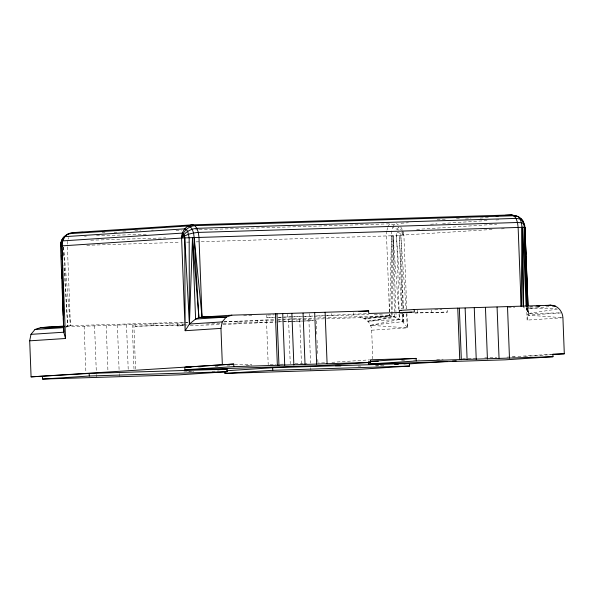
<?xml version="1.0" encoding="UTF-8"?>
<svg xmlns="http://www.w3.org/2000/svg" width="594" height="594" viewBox="0 0 594 594"><rect width="100%" height="100%" fill="white"/><g stroke="black" fill="none" stroke-linecap="round" stroke-linejoin="round"><path stroke-width="0.45" stroke-dasharray="2.97 2.23" d="M316.246 319.045L359.771 317.686C366.453 317.745 371.332 323.834 371.666 330.205L407.462 327.873C403.868 322.342 398.626 317.226 391.943 315.919L393.005 235.729L398.656 309.34M398.648 230.012L392.641 227.279L391.594 231.214L389.597 315.748L364.167 318.533L394.453 316.565L393.005 235.729L395.946 311.687M67.456 244.223L67.634 240.926M386.798 231.007L386.531 235.959L389.597 315.748L391.943 315.919L391.349 235.796L493.183 229.403M399.057 309.326L396.525 232.091L400.853 233.494L403.905 235.217L406.756 309.34M403.356 308.427L400.853 233.494M562.919 317.76L527.116 320.092L528.326 313.506L528.073 307.016L528.326 313.506L560.951 312.875M68.087 239.219L68.54 237.518M387.021 230.153L387.704 227.599M387.934 226.745L389.761 223.827L394.334 224.584L396.413 223.544L398.314 224.881M393.065 226.611L394.334 224.584M397.334 229.076L398.626 227.019L401.425 230.13M65.6 327.517L67.701 326.188L70.434 325.668L169.877 322.713L182.855 322.468L182.952 325.044L135.269 326.232L135.172 323.656M406.897 313.053L407.462 327.873L370.604 325.304L399.435 319.461L399.227 313.936M399.005 313.944L399.435 319.461L367.976 321.206L394.453 316.565M557.41 309.043L528.326 313.506L526.165 308.783L523.314 307.373M367.976 321.206L396.161 317.241L395.983 312.615M370.604 325.304L402.702 321.681L402.368 313.335M65.882 326.366L67.701 326.188L63.461 245.983L70.434 325.668L65.912 325.965M364.167 318.533L391.943 315.919M549.019 306.675L526.165 308.783L556.474 308.761M529.781 306.875L532.551 306.66M560.944 312.919L528.021 315.147L527.65 307.759M437.11 219.765L447.237 219.104M456.437 218.51L460.12 218.265M401.017 223.247L408.375 222.765M465.436 219.052L470.96 218.696M480.167 218.095L488.446 217.553M430.591 224.242L437.036 223.827M442.552 223.463L487.652 220.53M495.938 219.988L499.613 219.75M416.654 229.418L496.725 224.205M501.462 228.868L504.224 228.69M66.535 326.804L185.283 322.846M186.16 322.787L187.919 322.676M223.864 321.881L274.495 319.498M177.391 323.359L177.487 325.928L184.504 325.475M316.632 315.934L367.864 313.543M223.084 324.517L276.403 322M359.771 317.686L389.597 315.748L315.681 318.042M183.865 371.963L193.978 371.302M324.547 362.808L318.102 363.068M331.905 362.325L369.602 359.875M375.393 365.696L380.917 365.34M506.927 357.143L517.04 356.482M517.961 356.422L551.982 354.21M375.816 366.06L385.061 365.459M512.563 357.157L515.332 356.979M524.569 356.378L551.366 354.633M65.897 326.277L67.701 326.188L63.877 265.347M223.908 321.911L274.324 320.233M529.737 307.113L536.159 306.86M276.93 320.114L313.825 318.956M283.991 317.107L313.06 316.067M278.103 319.357L292.404 318.837M293.302 318.807L313.892 318.109M277.309 321.963L281.779 321.8M282.67 321.77L290.718 321.48M291.609 321.443L313.988 320.678M391.349 235.796L200.579 241.736M267.671 315.065L273.983 314.857M266.773 315.095L266.869 317.664L274.977 317.396M278.586 317.278L283.093 317.137M122.802 231.066L127.428 230.925M134.831 230.695L140.384 230.524M151.485 230.175L153.334 230.116M102.049 232.774L106.675 232.625M114.078 232.395L116.855 232.313M176.062 230.472L181.608 230.301M195.485 229.863L198.262 229.781M199.19 229.752L389.761 223.827M84.496 236.174L86.345 236.115M96.518 235.803L146.473 234.251M90.756 240.206L165.696 237.875M86.791 245.277L180.227 242.367M186.702 242.166L189.479 242.085M195.953 241.884L199.658 241.765M243.651 315.808L251.975 315.548M508.264 307.588L514.731 307.388M266.869 317.664L274.279 317.434M277.977 317.322L281.682 317.203M282.61 317.174L290.941 316.914M291.862 316.892L302.049 316.572M302.977 316.543L313.157 316.223M314.085 316.201L324.265 315.882M325.193 315.852L368.696 314.501M374.25 314.33L382.581 314.07M400.17 313.521L402.947 313.439M414.983 313.06L447.379 312.058L447.282 309.481M135.269 326.232L187.11 324.621M206.549 324.012L222.282 323.522M223.21 323.5L275.044 321.889M278.749 321.77L292.634 321.339M293.562 321.309L303.742 320.99M304.67 320.968L315.778 320.619M177.487 325.928L183.873 325.735M190.258 325.534L220.344 324.599M215.08 366.268L218.748 366.156M226.997 365.904L229.752 365.815M246.258 365.303L251.759 365.132M270.159 364.56L275.69 364.389M280.301 364.241L283.984 364.129M295.047 363.788L303.348 363.528M304.269 363.498L307.031 363.417M401.574 360.476L406.199 360.335M413.587 360.105L419.134 359.927M436.694 359.385L443.169 359.184M462.57 358.583L467.196 358.434M468.117 358.405L475.512 358.175M484.756 357.892L496.77 357.514M187.474 372.007L193.859 371.807M212.095 371.243L218.481 371.042M434.808 309.83L441.936 309.63M415.02 312.875L447.379 312.058M184.571 322.453L188.008 322.423M184.667 325.029L187.244 325.007M234.571 364.568L251.834 364.775M358.048 366.06L360.766 366.09M561.078 317.619L528.021 315.147L527.769 307.751M401.811 232.536L403.905 235.217L403.022 231.133M400.653 226.901L402.851 230.316M401.99 230.747L403.905 235.217M396.339 235.595L401.752 308.858M402.093 313.439L402.702 321.681M400.75 235.395L406.058 308.457M406.459 314.003L407.462 327.873M63.12 253.371L63.298 256.133M403.111 308.442L399.287 235.462L402.19 308.702M403.4 313.988L403.89 323.225L403.556 313.981M526.618 307.113L527.116 320.092M431.237 309.934L431.341 312.503M417.612 310.254L417.708 312.83M371.666 330.205L372.765 358.85M353.764 312.741L353.831 314.456M331.749 313.639L331.816 315.355M316.32 320.879L316.847 334.667M317.055 340.184L317.59 353.972M317.797 359.489L317.939 363.164M309.385 313.632L309.489 316.208M308.873 319.023L310.573 363.142M310.744 367.738L310.855 370.5M299.747 319.268L301.44 363.394M296.881 318.674L296.978 321.25M288.565 319.654L290.258 363.773M287.496 314.412L287.593 316.988M266.506 320.589L268.206 364.709M257.328 320.166L257.425 322.735M237.897 320.968L237.994 323.544M169.877 322.713L169.973 325.282M153.801 323.114L153.898 325.683M133.865 324.71L135.558 368.837M132.269 324.606L133.969 368.733M126.492 324.688L128.222 369.735M117.367 324.94L119.097 369.98M119.238 373.656L119.342 376.418M106.185 325.319L107.915 370.366M94.55 325.779L96.28 370.827M96.421 374.502L96.525 377.257M84.125 326.255L85.892 372.215M67.397 246.792L70.434 325.668M527.123 307.454L527.242 311.145L527.138 307.462M370.144 361.39L368.302 361.508L370.151 361.449"/><path stroke-width="0.89" d="M521.205 306.266L522.037 227.287L521.443 222.765L520.099 218.986L518.206 216.528L511.657 214.917L192.493 224.836L72.847 232.618C65.986 233.13 60.35 239.063 60.521 245.968L63.796 332.217L65.503 338.498L29.7 340.83L31.081 376.863L89.189 373.433L227.079 369.149L227.183 371.725L179.366 374.836L42.582 379.083L42.486 376.514M65.503 338.498L61.939 245.842L61.063 242.441L62.622 240.889L182.269 233.108L183.16 233.42L184.496 236.011L184.749 237.882L189.419 324.042L195.597 319.06L198.893 317.649L192.493 237.548L189.419 324.042L185.15 330.717L220.953 328.385L222.23 321.903L226.225 317.062L231.86 315.162L368.644 310.914L368.74 313.483L414.337 312.065L414.241 309.496L551.024 305.242C557.707 305.294 562.585 311.39 562.919 317.76L564.3 353.794L552.286 354.573M61.056 246.013L60.521 245.968L181.593 238.053C181.415 231.705 185.848 225.282 192.493 224.836L194.817 225.661L513.988 215.748L518.206 216.528C522.237 218.637 524.524 222.906 524.97 227.309L528.036 306.088L524.799 227.294L527.108 306.541L524.443 227.257L522.958 220.901L520.099 218.986L516.03 218.406L196.866 228.326C190.592 228.853 184.459 232.328 181.593 238.053L185.15 330.717L184.749 237.882L524.443 227.257L524.97 227.309L525.905 254.121M29.7 340.83L30.977 334.348L34.972 329.507L40.607 327.606L64.1 326.076M184.749 237.882L181.593 238.053C182.818 231.63 188.187 226.21 194.817 225.661L196.866 228.326L198.322 232.417L198.968 237.31L202.034 317.107L198.893 317.649L194.149 237.481L193.555 232.959L192.211 229.18L190.318 226.715L188.172 225.95L68.525 233.732L63.343 237.437L61.761 241.32L63.796 332.217L30.977 334.348M63.402 238.484L62.043 239.501L60.625 244.067L61.939 245.842L62.622 240.889L64.932 236.642L184.578 228.853L186.226 229.44L187.674 231.326L189.159 237.674L189.419 324.042L222.23 321.903M181.593 238.053C186.286 234.259 192.419 232.878 198.322 232.417L517.485 222.498L521.443 222.765L523.982 223.797L524.725 225.438M70.597 233.746L72.847 232.618L83.026 232.306M66.446 234.779L68.934 234.162M64.063 326.552L34.972 329.507L63.796 327.636M538.09 306.237L539.939 306.096M546.406 305.598L551.024 305.242L545.596 305.598M496.012 215.934L498.774 215.756M505.219 215.332L511.657 214.917L513.988 215.748L516.03 218.406L517.485 222.498L518.131 227.398L521.161 306.266M513.298 215.941L516.06 215.756M231.86 315.162L202.034 317.107L194.149 237.481M204.804 317.018L202.034 317.107L226.225 317.062L195.597 319.06L192.493 237.548M358.991 311.538L368.644 310.914M399.42 313.038L399.324 310.462L414.241 309.496M403.809 312.756L411.701 312.236M536.56 306.185L539.27 306.007M31.081 376.863L233.739 364.063L233.836 366.639L184.912 369.787L184.816 367.211L233.739 364.063M42.582 379.083L89.286 376.009L227.183 371.725M217.887 369.75L227.079 369.149M226.7 370.723L272.676 367.731L409.459 363.483L409.563 366.053L361.746 369.164L224.963 373.418L224.896 371.703M368.339 362.37L368.399 364.085L416.216 360.974L416.119 358.397L370.144 361.39L378.467 361.197M416.119 358.397L370.522 359.816L370.619 362.392L322.809 365.503L184.912 369.787M224.963 373.418L272.772 370.307L409.563 366.053M394.728 364.441L398.411 364.204M403.935 363.84L409.459 363.483M409.08 363.892L446.963 361.427M452.502 361.07L456.199 360.825M564.3 353.794L552.903 354.15L552.999 356.719L505.19 359.83L368.399 364.085M64.085 326.373L40.607 327.606L49.866 327.324M233.836 366.639L370.619 362.392M416.216 360.974L552.999 356.719M552.672 306.2L555.42 306.088M208.509 316.899L214.983 316.699M185.729 367.181L191.231 367.01M198.567 366.788L201.321 366.698M198.893 317.649L226.225 317.062M399.324 310.462L400.995 310.462M335.372 365.785L340.815 365.852M519.869 218.436L521.51 219.023L523.388 222.847M507.499 306.593L509.474 358.071M497.074 307.068L499.057 358.546M485.447 307.529L487.422 359.006M474.264 307.915L476.24 359.392M465.132 308.16L467.107 359.637M459.355 308.241L461.33 359.719M457.759 308.145L459.741 359.622M325.118 312.266L327.094 363.743M314.694 312.741L316.676 364.219M303.066 313.201L305.041 364.679M291.884 313.58L293.859 365.058M282.751 313.832L284.726 365.31M276.975 313.907L278.957 365.384M275.378 313.81L277.361 365.288M272.676 367.731L272.772 370.307M220.953 328.385L222.334 364.419M89.189 373.433L89.286 376.009M526.002 256.898L526.967 284.63M527.093 288.335L527.479 299.428M61.353 255.286L61.464 258.991M61.821 270.114L62.088 278.452M62.348 286.798L62.674 296.993M62.823 301.626L63.261 315.533M63.35 318.31L63.796 332.217M524.443 227.257L526.106 306.007L522.839 227.279L523.307 306.452L522.037 227.287"/></g></svg>
